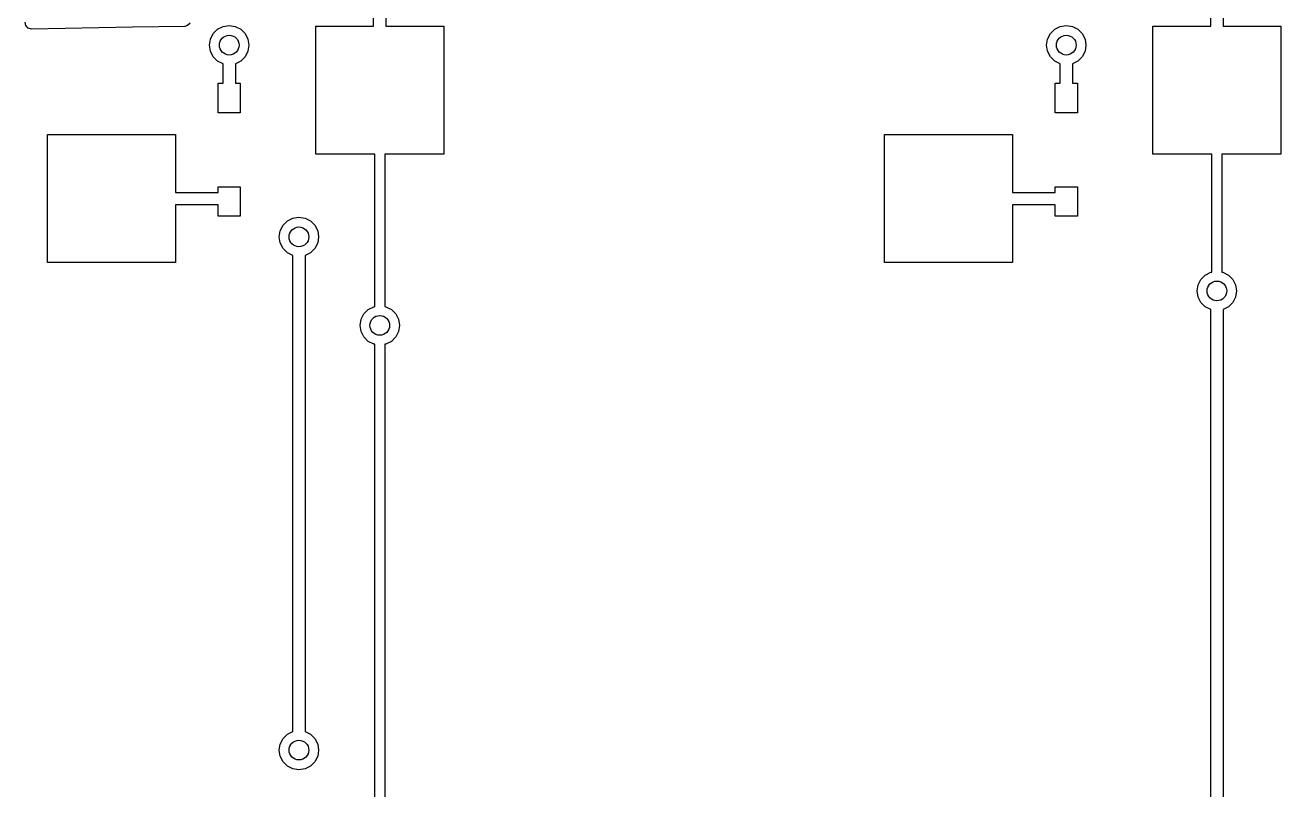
# Model space of a CAD drawing. Extents: x 3.08 to 10.86, y -3.21 to -0.59.
# Drawn here: x 4.661 to 5.665, y -2.297 to -1.685 of the extents above; entities that cross this region are included whole.
import ezdxf

# ---------------------------------------------------------------- set-up
doc = ezdxf.new("R2010")
doc.units = 0
doc.header["$MEASUREMENT"] = 0
doc.layers.add('BLACK', color=7, linetype='CONTINUOUS')

msp = doc.modelspace()

# ---------------------------------------------------------------- linework, layer by layer
at = {"layer": 'BLACK', "linetype": 'CONTINUOUS'}
for p, q in [((5.60925, -1.68602), (5.60925, -1.11909)), ((5.61909, -1.11909), (5.61909, -1.68602)), ((4.93996, -1.68602), (4.93996, -1.63059)), ((4.9498, -1.63263), (4.9498, -1.68602)), ((4.66176, -1.68545), (4.66131, -1.68269)), ((4.66362, -1.68753), (4.66176, -1.68545)), ((4.78908, -1.68607), (4.74707, -1.68682)), ((4.79127, -1.68552), (4.78908, -1.68607)), ((4.79329, -1.68359), (4.79127, -1.68552)), ((4.81522, -1.68837), (4.81961, -1.68614)), ((4.81961, -1.68614), (4.82447, -1.68537)), ((4.82447, -1.68537), (4.82934, -1.68614)), ((4.82934, -1.68614), (4.83373, -1.68837)), ((4.8937, -1.78839), (4.8937, -1.68602)), ((4.8937, -1.68602), (4.93996, -1.68602)), ((4.9498, -1.68602), (4.99606, -1.68602)), ((4.99606, -1.68602), (4.99606, -1.78839)), ((5.48451, -1.68837), (5.4889, -1.68614)), ((5.4889, -1.68614), (5.49376, -1.68537)), ((5.49376, -1.68537), (5.49863, -1.68614)), ((5.49863, -1.68614), (5.50302, -1.68837)), ((5.56299, -1.78839), (5.56299, -1.68602)), ((5.56299, -1.68602), (5.60925, -1.68602)), ((5.61909, -1.68602), (5.66535, -1.68602)), ((5.66535, -1.68602), (5.66535, -1.78839)), ((4.66632, -1.68827), (4.66362, -1.68753)), ((4.74707, -1.68682), (4.66632, -1.68827)), ((4.80872, -1.70111), (4.8095, -1.69625)), ((4.8095, -1.69625), (4.81173, -1.69186)), ((4.81173, -1.69186), (4.81522, -1.68837)), ((4.83373, -1.68837), (4.83721, -1.69186)), ((4.83721, -1.69186), (4.83945, -1.69625)), ((4.83945, -1.69625), (4.84022, -1.70111)), ((5.47802, -1.70111), (5.47879, -1.69625)), ((5.47879, -1.69625), (5.48102, -1.69186)), ((5.48102, -1.69186), (5.48451, -1.68837)), ((5.50302, -1.68837), (5.5065, -1.69186)), ((5.5065, -1.69186), (5.50874, -1.69625)), ((5.50874, -1.69625), (5.50951, -1.70111)), ((4.8095, -1.70598), (4.80872, -1.70111)), ((4.81173, -1.71037), (4.8095, -1.70598)), ((4.83945, -1.70598), (4.83721, -1.71037)), ((4.84022, -1.70111), (4.83945, -1.70598)), ((5.47879, -1.70598), (5.47802, -1.70111)), ((5.48102, -1.71037), (5.47879, -1.70598)), ((5.50874, -1.70598), (5.5065, -1.71037)), ((5.50951, -1.70111), (5.50874, -1.70598)), ((4.81522, -1.71386), (4.81173, -1.71037)), ((4.81955, -1.71606), (4.81522, -1.71386)), ((4.81955, -1.73163), (4.81955, -1.71606)), ((4.83373, -1.71386), (4.82939, -1.71606)), ((4.82939, -1.71606), (4.82939, -1.73163)), ((4.83721, -1.71037), (4.83373, -1.71386)), ((5.48451, -1.71386), (5.48102, -1.71037)), ((5.48884, -1.71606), (5.48451, -1.71386)), ((5.48884, -1.73163), (5.48884, -1.71606)), ((5.50302, -1.71386), (5.49869, -1.71606)), ((5.49869, -1.71606), (5.49869, -1.73163)), ((5.5065, -1.71037), (5.50302, -1.71386)), ((4.81561, -1.75525), (4.81561, -1.73163)), ((4.81561, -1.73163), (4.81955, -1.73163)), ((4.82939, -1.73163), (4.83333, -1.73163)), ((4.83333, -1.73163), (4.83333, -1.75525)), ((5.48491, -1.75525), (5.48491, -1.73163)), ((5.48491, -1.73163), (5.48884, -1.73163)), ((5.49869, -1.73163), (5.50262, -1.73163)), ((5.50262, -1.73163), (5.50262, -1.75525)), ((4.83333, -1.75525), (4.81561, -1.75525)), ((5.50262, -1.75525), (5.48491, -1.75525)), ((4.67913, -1.875), (4.67913, -1.77264)), ((4.67913, -1.77264), (4.78149, -1.77264)), ((4.78149, -1.77264), (4.78149, -1.8189)), ((5.34842, -1.875), (5.34842, -1.77264)), ((5.34842, -1.77264), (5.45078, -1.77264)), ((5.45078, -1.77264), (5.45078, -1.8189)), ((4.94094, -1.78839), (4.8937, -1.78839)), ((4.94094, -1.91005), (4.94094, -1.78839)), ((4.99606, -1.78839), (4.94882, -1.78839)), ((4.94882, -1.78839), (4.94882, -1.91005)), ((5.61023, -1.78839), (5.56299, -1.78839)), ((5.61023, -1.88251), (5.61023, -1.78839)), ((5.66535, -1.78839), (5.61811, -1.78839)), ((5.61811, -1.78839), (5.61811, -1.88251)), ((4.81561, -1.8189), (4.81561, -1.8143)), ((4.81561, -1.8143), (4.83333, -1.8143)), ((4.83333, -1.8143), (4.83333, -1.83793)), ((5.48491, -1.8189), (5.48491, -1.8143)), ((5.48491, -1.8143), (5.50262, -1.8143)), ((5.50262, -1.8143), (5.50262, -1.83793)), ((4.78149, -1.8189), (4.81561, -1.8189)), ((5.45078, -1.8189), (5.48491, -1.8189)), ((4.81561, -1.82874), (4.78149, -1.82874)), ((4.78149, -1.82874), (4.78149, -1.875)), ((4.81561, -1.83793), (4.81561, -1.82874)), ((5.48491, -1.82874), (5.45078, -1.82874)), ((5.45078, -1.82874), (5.45078, -1.875)), ((5.48491, -1.83793), (5.48491, -1.82874)), ((4.83333, -1.83793), (4.81561, -1.83793)), ((4.86527, -1.8495), (4.86751, -1.84511)), ((4.86751, -1.84511), (4.87099, -1.84163)), ((4.87099, -1.84163), (4.87538, -1.83939)), ((4.87538, -1.83939), (4.88025, -1.83862)), ((4.88025, -1.83862), (4.88511, -1.83939)), ((4.88511, -1.83939), (4.8895, -1.84163)), ((4.8895, -1.84163), (4.89299, -1.84511)), ((4.89299, -1.84511), (4.89522, -1.8495)), ((5.50262, -1.83793), (5.48491, -1.83793)), ((4.8645, -1.85437), (4.86527, -1.8495)), ((4.86527, -1.85924), (4.8645, -1.85437)), ((4.89522, -1.8495), (4.896, -1.85437)), ((4.896, -1.85437), (4.89522, -1.85924)), ((4.86751, -1.86363), (4.86527, -1.85924)), ((4.87099, -1.86711), (4.86751, -1.86363)), ((4.87533, -1.86932), (4.87099, -1.86711)), ((4.8895, -1.86711), (4.88517, -1.86932)), ((4.89299, -1.86363), (4.8895, -1.86711)), ((4.89522, -1.85924), (4.89299, -1.86363)), ((4.78149, -1.875), (4.67913, -1.875)), ((4.87533, -2.2498), (4.87533, -1.86932)), ((4.88517, -1.86932), (4.88517, -2.2498)), ((5.45078, -1.875), (5.34842, -1.875)), ((5.60143, -1.88838), (5.60492, -1.8849)), ((5.60492, -1.8849), (5.60931, -1.88266)), ((5.60931, -1.88266), (5.61023, -1.88251)), ((5.61811, -1.88251), (5.61904, -1.88266)), ((5.61904, -1.88266), (5.62343, -1.8849)), ((5.62343, -1.8849), (5.62691, -1.88838)), ((5.59843, -1.89764), (5.5992, -1.89277)), ((5.5992, -1.89277), (5.60143, -1.88838)), ((5.62691, -1.88838), (5.62915, -1.89277)), ((5.62915, -1.89277), (5.62992, -1.89764)), ((5.5992, -1.9025), (5.59843, -1.89764)), ((5.60143, -1.90689), (5.5992, -1.9025)), ((5.60492, -1.91038), (5.60143, -1.90689)), ((5.62691, -1.90689), (5.62343, -1.91038)), ((5.62915, -1.9025), (5.62691, -1.90689)), ((5.62992, -1.89764), (5.62915, -1.9025)), ((4.9299, -1.92031), (4.93214, -1.91592)), ((4.93214, -1.91592), (4.93563, -1.91244)), ((4.93563, -1.91244), (4.94002, -1.9102)), ((4.94002, -1.9102), (4.94094, -1.91005)), ((4.94882, -1.91005), (4.94975, -1.9102)), ((4.94975, -1.9102), (4.95414, -1.91244)), ((4.95414, -1.91244), (4.95762, -1.91592)), ((4.95762, -1.91592), (4.95986, -1.92031)), ((5.60925, -1.91259), (5.60492, -1.91038)), ((5.60925, -2.35531), (5.60925, -1.91259)), ((5.62343, -1.91038), (5.61909, -1.91259)), ((5.61909, -1.91259), (5.61909, -2.35531)), ((4.92913, -1.92518), (4.9299, -1.92031)), ((4.9299, -1.93004), (4.92913, -1.92518)), ((4.95986, -1.92031), (4.96063, -1.92518)), ((4.96063, -1.92518), (4.95986, -1.93004)), ((4.93214, -1.93443), (4.9299, -1.93004)), ((4.93563, -1.93792), (4.93214, -1.93443)), ((4.95762, -1.93443), (4.95414, -1.93792)), ((4.95986, -1.93004), (4.95762, -1.93443)), ((4.94002, -1.94015), (4.93563, -1.93792)), ((4.94094, -1.9403), (4.94002, -1.94015)), ((4.94094, -2.35531), (4.94094, -1.9403)), ((4.94975, -1.94015), (4.94882, -1.9403)), ((4.94882, -1.9403), (4.94882, -2.35531)), ((4.95414, -1.93792), (4.94975, -1.94015)), ((4.86527, -2.25988), (4.86751, -2.25549)), ((4.86751, -2.25549), (4.87099, -2.25201)), ((4.87099, -2.25201), (4.87533, -2.2498)), ((4.88517, -2.2498), (4.8895, -2.25201)), ((4.8895, -2.25201), (4.89299, -2.25549)), ((4.89299, -2.25549), (4.89522, -2.25988)), ((4.8645, -2.26475), (4.86527, -2.25988)), ((4.86527, -2.26962), (4.8645, -2.26475)), ((4.89522, -2.25988), (4.896, -2.26475)), ((4.896, -2.26475), (4.89522, -2.26962)), ((4.86751, -2.27401), (4.86527, -2.26962)), ((4.87099, -2.27749), (4.86751, -2.27401)), ((4.87538, -2.27973), (4.87099, -2.27749)), ((4.8895, -2.27749), (4.88511, -2.27973)), ((4.89299, -2.27401), (4.8895, -2.27749)), ((4.89522, -2.26962), (4.89299, -2.27401)), ((4.88025, -2.2805), (4.87538, -2.27973)), ((4.88511, -2.27973), (4.88025, -2.2805))]:
    msp.add_line(p, q, dxfattribs=at)
at = {"layer": 'BLACK'}
for centre in [(4.82447, -1.70111), (5.49376, -1.70111), (4.88025, -1.85437), (5.61417, -1.89764), (4.94488, -1.92518), (4.88025, -2.26475)]:
    msp.add_circle(centre, 0.007874, dxfattribs=at)

doc.saveas('drawing.dxf')
